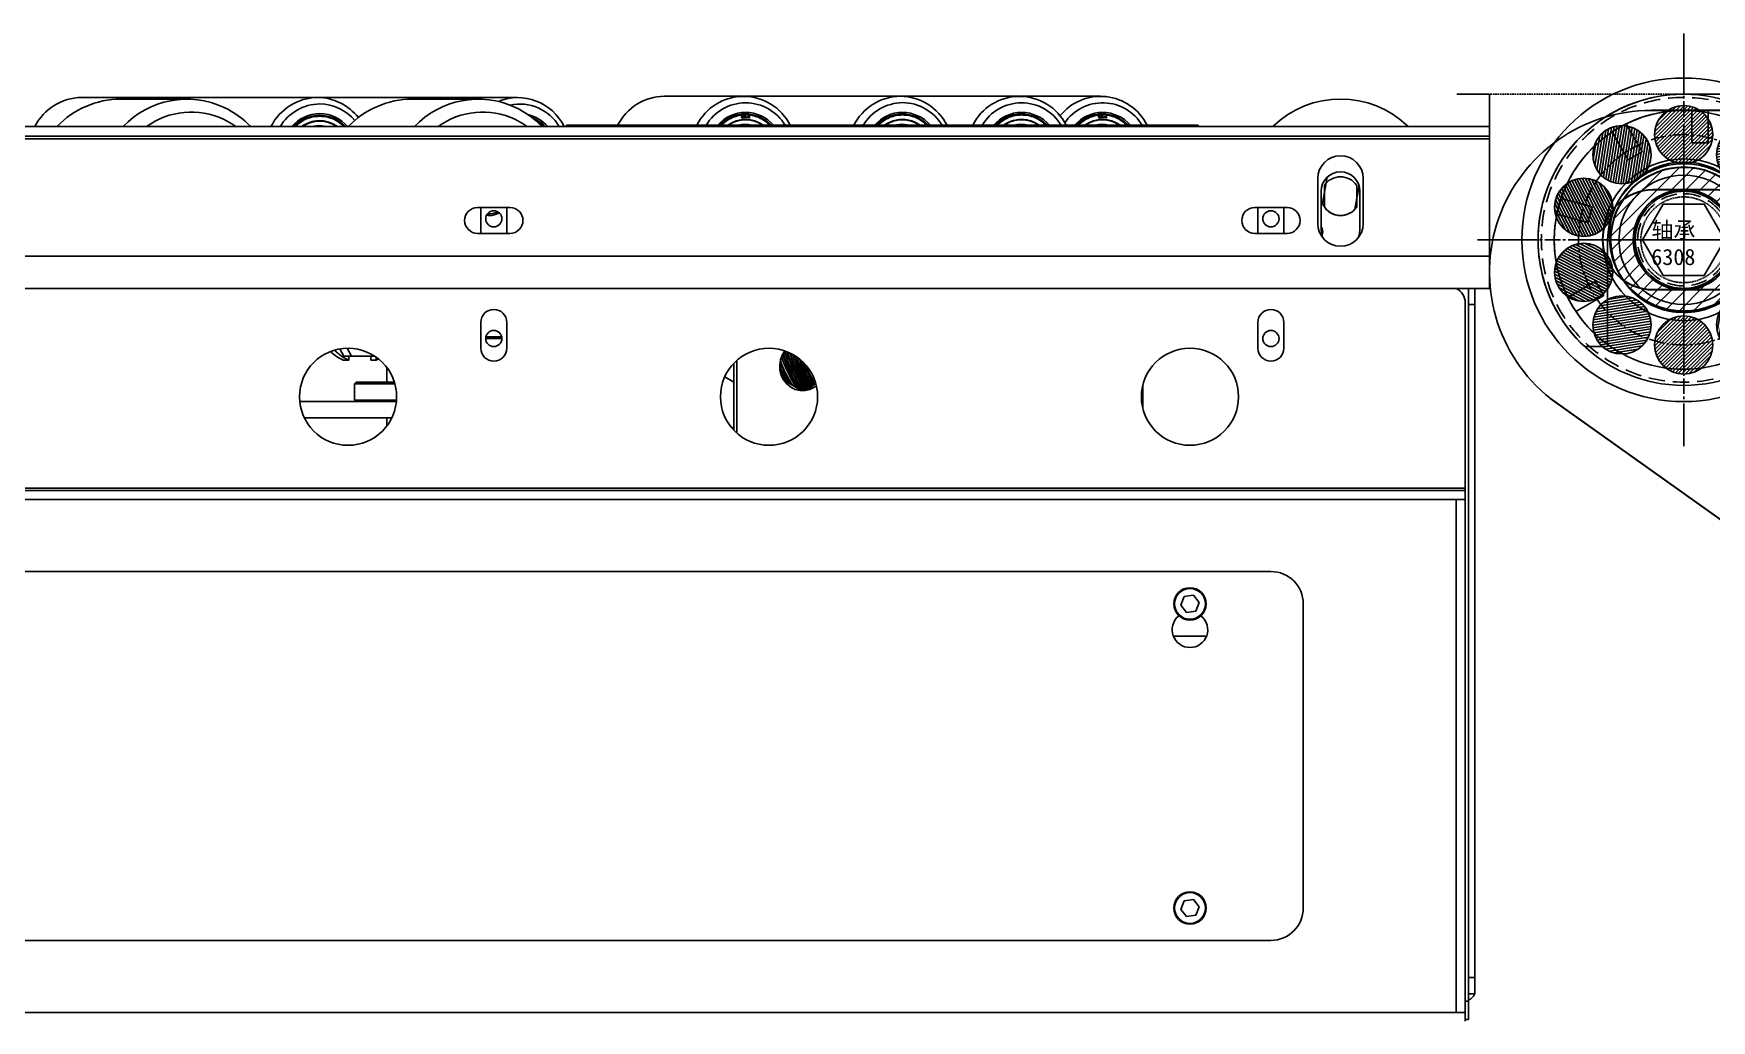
# Model space of a CAD drawing. Header units: millimetres. Extents: x 845401 to 948039, y 511594 to 550263.
# Drawn here: x 904386 to 904904, y 517975 to 518280 of the extents above; entities that cross this region are included whole.
import ezdxf

# ---------------------------------------------------------------- set-up
doc = ezdxf.new("R2010")
doc.units = ezdxf.units.MM
for name, pattern in [('CENTER', [0]), ('CENTER2', [28.575, 19.05, -3.175, 3.175, -3.175]), ('CENTERX2', [4, 2.5, -0.5, 0.5, -0.5]), ('DASHED', [0.75, 0.5, -0.25]), ('DASHED2', [0.375, 0.25, -0.125]), ('HIDDEN', [0.375, 0.25, -0.125])]:
    doc.linetypes.add(name, pattern=pattern)
for name, color, linetype in [('00', 7, 'Continuous'), ('1轮廓实线层', 7, 'Continuous'), ('3中心线层', 1, 'CENTER'), ('CL', 7, 'Continuous')]:
    doc.layers.add(name, color=color, linetype=linetype)
for name, color, linetype, lineweight in [('中心线', 1, 'CENTER', 9), ('剖面线', 6, 'Continuous', 15), ('粗实线', 7, 'Continuous', 30)]:
    doc.layers.add(name, color=color, linetype=linetype, lineweight=lineweight)

# ---------------------------------------------------------------- blocks, each defined once
blk = doc.blocks.new('A$C2ACC7D0F')
at = {"color": 7, "linetype": 'Continuous', "lineweight": 25}
for p, q in [((789.61, 599), (765.15, 599)), ((797.72, 598.5), (777.28, 598.5)), ((790.17, 599), (789.89, 599)), ((838.08, 599), (790.17, 599)), ((874.83, 599), (838.08, 599)), ((887.72, 598.5), (867.28, 598.5)), ((875.39, 599), (875.11, 599)), ((899.85, 599), (875.39, 599)), ((969.61, 599.4), (945.15, 599.4)), ((970.17, 599.4), (969.89, 599.4)), ((1018.08, 599.4), (970.17, 599.4)), ((1054.83, 599.4), (1018.08, 599.4)), ((1055.39, 599.4), (1055.11, 599.4)), ((1079.85, 599.4), (1055.39, 599.4)), ((838.65, 593.5), (838.58, 593.5)), ((838.71, 591.7), (838.71, 591.7)), ((968.95, 593.1), (968.99, 593.11)), ((968.95, 593.11), (968.99, 593.11)), ((969.02, 592.83), (968.98, 592.82)), ((969.08, 593.19), (969.01, 593.19)), ((969.04, 592.77), (969.11, 592.77)), ((969.09, 593), (969.07, 593)), ((969.07, 593), (969.07, 592.95)), ((969.11, 592.95), (969.07, 592.95)), ((969.07, 592.95), (969.1, 592.95)), ((969.1, 592.99), (969.12, 593.01)), ((969.17, 592.99), (969.1, 592.99)), ((969.37, 593.27), (969.26, 593.26)), ((969.26, 593.26), (969.3, 592.74)), ((969.26, 593.22), (969.31, 593.22)), ((969.31, 593.22), (969.26, 593.22)), ((969.34, 592.79), (969.29, 592.79)), ((969.3, 592.74), (969.41, 592.75)), ((969.3, 592.75), (969.34, 592.75)), ((969.34, 592.79), (969.31, 593.22)), ((969.37, 593.22), (969.31, 593.22)), ((969.31, 593.22), (969.37, 593.22)), ((969.32, 593.22), (969.31, 593.22)), ((969.39, 593.22), (969.32, 593.22)), ((969.41, 592.8), (969.34, 592.79)), ((969.41, 592.75), (969.34, 592.75)), ((969.74, 592.91), (969.69, 592.9)), ((969.83, 593.04), (969.72, 593.11)), ((969.82, 593.25), (969.75, 593.25)), ((969.76, 593.08), (969.87, 593)), ((969.76, 592.83), (969.83, 592.83)), ((969.9, 593.04), (969.78, 593.12)), ((969.9, 593.04), (969.83, 593.04)), ((969.87, 593.01), (969.83, 593.04)), ((969.88, 593.19), (969.93, 593.2)), ((969.93, 593.2), (969.88, 593.2)), ((970.18, 593.9), (970.11, 593.9)), ((970.19, 593.07), (970.12, 593.07)), ((970.12, 592.84), (970.19, 592.84)), ((970.4, 593.12), (970.39, 592.93)), ((970.44, 593.12), (970.4, 593.12)), ((970.44, 593.12), (970.4, 593.12)), ((970.44, 592.93), (970.44, 593.12)), ((970.46, 592.83), (970.53, 592.83)), ((970.66, 593.11), (970.62, 593.11)), ((970.62, 593.11), (970.62, 592.93)), ((970.66, 593.11), (970.62, 593.11)), ((970.66, 592.93), (970.66, 593.11)), ((970.74, 593.11), (970.72, 592.78)), ((970.72, 592.78), (970.77, 592.78)), ((970.73, 593.01), (970.74, 593.02)), ((970.78, 592.97), (970.73, 592.97)), ((970.78, 593.11), (970.74, 593.11)), ((970.78, 593.11), (970.74, 593.11)), ((970.78, 593.06), (970.74, 593.06)), ((970.74, 593.02), (970.81, 593.02)), ((970.77, 592.78), (970.78, 592.97)), ((970.78, 593.06), (970.78, 593.11)), ((970.78, 592.97), (970.81, 593.02)), ((970.8, 593.06), (970.8, 593.08)), ((970.87, 593.06), (970.8, 593.06)), ((970.87, 593.1), (970.86, 593.1)), ((970.87, 593.06), (970.87, 593.1)), ((971.09, 593.04), (971.02, 593.04)), ((971.02, 592.8), (971.09, 592.8)), ((971.21, 592.82), (971.14, 592.82)), ((971.14, 592.82), (971.14, 592.82)), ((971.17, 593), (971.23, 593)), ((971.21, 592.82), (971.18, 592.85)), ((971.19, 592.98), (971.23, 593)), ((971.34, 592.9), (971.3, 592.9)), ((971.31, 592.94), (971.36, 592.94)), ((971.49, 592.92), (971.31, 592.94)), ((971.34, 592.9), (971.61, 592.87)), ((971.56, 592.92), (971.36, 592.94)), ((971.45, 593), (971.39, 593)), ((971.39, 592.77), (971.45, 592.77)), ((971.56, 592.92), (971.49, 592.92)), ((971.5, 592.77), (971.5, 592.78)), ((971.57, 592.77), (971.5, 592.77)), ((971.54, 592.87), (971.54, 592.92)), ((971.57, 592.77), (971.54, 592.81)), ((1018.65, 593.9), (1018.58, 593.9)), ((1018.71, 592.1), (1018.71, 592.1)), ((1055.4, 593.9), (1055.33, 593.9)), ((1055.46, 592.1), (1055.45, 592.1)), ((1055.46, 592.2), (1055.65, 592.18)), ((1079.19, 593.1), (1079.23, 593.11)), ((1079.19, 593.11), (1079.23, 593.11)), ((1079.26, 592.83), (1079.22, 592.82)), ((1079.32, 593.19), (1079.25, 593.19)), ((1079.28, 592.77), (1079.35, 592.77)), ((1079.33, 593), (1079.31, 593)), ((1079.31, 593), (1079.31, 592.95)), ((1079.35, 592.95), (1079.31, 592.95)), ((1079.31, 592.95), (1079.34, 592.95)), ((1079.34, 592.99), (1079.36, 593.01)), ((1079.4, 592.99), (1079.34, 592.99)), ((1079.61, 593.27), (1079.5, 593.26)), ((1079.5, 593.26), (1079.54, 592.74)), ((1079.5, 593.22), (1079.55, 593.22)), ((1079.55, 593.22), (1079.5, 593.22)), ((1079.58, 592.79), (1079.53, 592.79)), ((1079.54, 592.74), (1079.65, 592.75)), ((1079.54, 592.75), (1079.58, 592.75)), ((1079.55, 593.22), (1079.61, 593.22)), ((1079.58, 592.79), (1079.55, 593.22)), ((1079.61, 593.22), (1079.55, 593.22)), ((1079.56, 593.22), (1079.55, 593.22)), ((1079.63, 593.22), (1079.56, 593.22)), ((1079.65, 592.8), (1079.58, 592.79)), ((1079.65, 592.75), (1079.58, 592.75)), ((1079.98, 592.91), (1079.93, 592.9)), ((1080.07, 593.04), (1079.96, 593.11)), ((1080.05, 593.25), (1079.99, 593.25)), ((1079.99, 593.08), (1080.11, 593)), ((1080, 592.83), (1080.07, 592.83)), ((1080.14, 593.04), (1080.02, 593.12)), ((1080.14, 593.04), (1080.07, 593.04)), ((1080.11, 593.01), (1080.07, 593.04)), ((1080.12, 593.19), (1080.16, 593.2)), ((1080.16, 593.2), (1080.12, 593.2)), ((1080.42, 593.9), (1080.35, 593.9)), ((1080.43, 593.07), (1080.36, 593.07)), ((1080.36, 592.84), (1080.43, 592.84)), ((1080.64, 593.12), (1080.63, 592.93)), ((1080.68, 593.12), (1080.64, 593.12)), ((1080.68, 593.12), (1080.64, 593.12)), ((1080.68, 592.93), (1080.68, 593.12)), ((1080.7, 592.83), (1080.77, 592.83)), ((1080.86, 593.11), (1080.85, 592.93)), ((1080.9, 593.11), (1080.86, 593.11)), ((1080.9, 593.11), (1080.86, 593.11)), ((1080.9, 592.93), (1080.9, 593.11)), ((1080.98, 593.11), (1080.96, 592.78)), ((1080.96, 592.78), (1081.01, 592.78)), ((1080.97, 593.01), (1080.98, 593.02)), ((1081.02, 592.97), (1080.97, 592.97)), ((1081.02, 593.11), (1080.98, 593.11)), ((1081.02, 593.11), (1080.98, 593.11)), ((1081.02, 593.06), (1080.98, 593.06)), ((1080.98, 593.02), (1081.05, 593.02)), ((1081.01, 592.78), (1081.02, 592.97)), ((1081.02, 593.06), (1081.02, 593.11)), ((1081.02, 592.97), (1081.05, 593.02)), ((1081.04, 593.06), (1081.04, 593.08)), ((1081.11, 593.06), (1081.04, 593.06)), ((1081.11, 593.1), (1081.1, 593.1)), ((1081.11, 593.06), (1081.11, 593.1)), ((1081.33, 593.04), (1081.26, 593.04)), ((1081.26, 592.8), (1081.33, 592.8)), ((1081.45, 592.82), (1081.38, 592.82)), ((1081.38, 592.82), (1081.38, 592.82)), ((1081.41, 593), (1081.46, 593)), ((1081.45, 592.82), (1081.42, 592.85)), ((1081.43, 592.98), (1081.46, 593)), ((1081.58, 592.9), (1081.54, 592.9)), ((1081.55, 592.94), (1081.6, 592.94)), ((1081.73, 592.92), (1081.55, 592.94)), ((1081.58, 592.9), (1081.85, 592.87)), ((1081.8, 592.92), (1081.6, 592.94)), ((1081.69, 593), (1081.62, 593)), ((1081.62, 592.77), (1081.69, 592.77)), ((1081.8, 592.92), (1081.73, 592.92)), ((1081.74, 592.77), (1081.74, 592.78)), ((1081.81, 592.77), (1081.74, 592.77)), ((1081.81, 592.77), (1081.77, 592.81)), ((1081.78, 592.87), (1081.78, 592.92)), ((0, 590), (1200, 590)), ((0, 587), (1200, 587)), ((0, 586.26), (1200, 586.26)), ((915, 590.4), (915, 590)), ((915, 590.4), (920.63, 590.4)), ((920.63, 590.4), (1110, 590.4)), ((969.74, 590.64), (970.04, 590.65)), ((1079.98, 590.64), (1080.28, 590.65)), ((1081.18, 589.9), (1081.11, 590.25)), ((1110, 590), (1110, 590.4)), ((1200, 590), (1200, 587)), ((1200, 586.26), (1200, 587)), ((1200, 550), (1200, 586.26)), ((1147, 560), (1147, 574)), ((1149.91, 574.39), (1148.46, 566.19)), ((1149, 571.82), (1149, 565.18)), ((1158.41, 564.43), (1159.71, 571.83)), ((1159, 565.18), (1159, 571.82)), ((1161, 574), (1161, 560)), ((887.5, 565), (897.5, 565)), ((888.5, 557), (888.5, 565)), ((896.5, 565), (896.5, 557)), ((1127.5, 565), (1137.5, 565)), ((1128.5, 557), (1128.5, 565)), ((1136.5, 565), (1136.5, 557)), ((1148, 570), (1148, 558)), ((1160, 558), (1160, 570)), ((897.5, 557), (887.5, 557)), ((1137.5, 557), (1127.5, 557)), ((0, 550), (1200, 550)), ((1200, 540), (1200, 550)), ((0, 540), (1200, 540)), ((1193.5, 535), (1193.5, 540)), ((1195.5, 540), (1195.5, 535)), ((1192.5, 535.5), (1192.5, 478.24)), ((1193.5, 327), (1193.5, 535)), ((1195.5, 535), (1193.5, 535)), ((1195.5, 327), (1195.5, 535)), ((888.5, 529.5), (888.5, 521.5)), ((896.5, 521.5), (896.5, 529.5)), ((1128.5, 529.5), (1128.5, 521.5)), ((1136.5, 521.5), (1136.5, 529.5)), ((895, 524.5), (890, 524.5)), ((890.05, 525), (894.95, 525)), ((844.97, 521.29), (846.22, 519)), ((848.56, 519), (846.22, 519)), ((847.21, 521.5), (848.56, 519)), ((847.69, 517.84), (847.69, 519)), ((848.56, 519), (855.79, 519)), ((854.5, 519), (854.5, 517.84)), ((856.17, 518.74), (856.17, 517.84)), ((846.02, 517.84), (847.69, 517.84)), ((856.17, 517.84), (854.5, 517.84)), ((856.92, 518.18), (856.17, 517.84)), ((859.5, 515.5), (859.5, 511)), ((966.59, 496.2), (966.59, 516.8)), ((967.6, 495.23), (967.6, 517.77)), ((850, 511), (849.5, 510.5)), ((849.5, 510.5), (849.5, 505.5)), ((861.96, 510.5), (849.5, 510.5)), ((850, 511), (861.81, 511)), ((963.83, 512.68), (966.59, 511.04)), ((982.06, 511.61), (987.42, 508.42)), ((1092.91, 510), (1092.91, 503.01)), ((862.42, 505), (832.57, 505)), ((849.5, 505.5), (850, 505)), ((849.5, 505.5), (862.47, 505.5)), ((861.02, 500), (833.98, 500)), ((859.5, 500), (859.5, 497.5)), ((966.35, 496.9), (965.97, 496.9)), ((966.35, 496.47), (966.35, 496.9)), ((966.35, 496.9), (966.59, 496.9)), ((1192.5, 478.24), (7.5, 478.24)), ((1192.5, 477.5), (7.5, 477.5)), ((1192.5, 478.24), (1192.5, 477.5)), ((1192.5, 477.5), (1192.5, 474.76)), ((1189.76, 474.76), (10.24, 474.76)), ((1189.76, 316.24), (1189.76, 474.76)), ((1192.5, 474.76), (1189.76, 474.76)), ((1192.5, 316.24), (1192.5, 474.76)), ((1132.5, 452.5), (682.5, 452.5)), ((1105.73, 444.74), (1104.67, 442.09)), ((1104.67, 442.09), (1106.44, 439.84)), ((1108.56, 445.16), (1105.73, 444.74)), ((1110.33, 442.91), (1108.56, 445.16)), ((1109.27, 440.26), (1110.33, 442.91)), ((1142.5, 348.5), (1142.5, 442.5)), ((1104, 438.93), (1104, 438.74)), ((1106.44, 439.84), (1109.27, 440.26)), ((1111, 438.74), (1111, 438.93)), ((1112.62, 432.5), (1102.38, 432.5)), ((1105.73, 350.74), (1104.67, 348.09)), ((1104.67, 348.09), (1106.44, 345.84)), ((1108.56, 351.16), (1105.73, 350.74)), ((1110.33, 348.91), (1108.56, 351.16)), ((1109.27, 346.26), (1110.33, 348.91)), ((1106.44, 345.84), (1109.27, 346.26)), ((682.5, 338.5), (1132.5, 338.5)), ((1193.5, 322), (1193.5, 327)), ((1193.5, 327), (1195.5, 327)), ((1195.5, 327), (1195.5, 322)), ((1195.5, 322), (1193.5, 322)), ((1193.5, 322), (1193.5, 319.74)), ((1189.76, 316.24), (10.24, 316.24)), ((1192.5, 316.24), (1189.76, 316.24)), ((1192.5, 319.74), (1193.5, 319.74)), ((1192.5, 316.24), (1192.5, 313.5)), ((1193.5, 314), (1193.5, 319.74)), ((1192.5, 314), (1193.5, 314))]:
    blk.add_line(p, q, dxfattribs=at)
at = {"color": 4, "linetype": 'Continuous', "lineweight": -3}
for p in [(1189.96, 600), (1200, 590)]:
    blk.add_line(p, (1200, 600), dxfattribs=at)
at = {"color": 8, "linetype": 'Continuous', "lineweight": 25}
for p, q in [((840.71, 591.56), (842.12, 591.13)), ((969.07, 592.95), (969.1, 592.95)), ((969.72, 593.12), (969.78, 593.12)), ((970.44, 592.93), (970.39, 592.93)), ((970.66, 592.93), (970.62, 592.93)), ((1079.31, 592.95), (1079.34, 592.95)), ((1079.96, 593.12), (1080.02, 593.12)), ((1080.68, 592.93), (1080.63, 592.93)), ((1080.9, 592.93), (1080.85, 592.93))]:
    blk.add_line(p, q, dxfattribs=at)
at = {"color": 7, "linetype": 'Continuous', "lineweight": 25}
for points in [[(812.83, 590), (811.56, 590.86), (809.03, 592.25)], [(902.83, 590), (901.56, 590.86), (899.03, 592.25)], [(969.17, 592.99), (969.2, 593.03), (969.21, 593.08), (969.21, 593.14), (969.18, 593.19), (969.14, 593.22), (969.09, 593.24), (969.04, 593.23), (968.99, 593.2), (968.96, 593.16), (968.95, 593.1)], [(969.01, 593.19), (968.99, 593.19), (968.98, 593.18)], [(968.98, 592.82), (969, 592.77), (969.04, 592.74), (969.09, 592.72), (969.14, 592.73), (969.19, 592.75), (969.22, 592.8), (969.24, 592.85), (969.23, 592.9), (969.21, 592.95), (969.17, 592.99)], [(968.99, 593.11), (969, 593.14), (969.03, 593.17), (969.06, 593.19), (969.1, 593.19), (969.13, 593.17), (969.16, 593.15), (969.17, 593.11), (969.17, 593.07), (969.15, 593.04), (969.12, 593.01), (969.09, 593)], [(969, 592.77), (969, 592.77), (969.04, 592.77)], [(969.1, 592.95), (969.13, 592.95), (969.16, 592.93), (969.19, 592.9), (969.19, 592.87), (969.19, 592.83), (969.17, 592.8), (969.14, 592.77), (969.11, 592.77), (969.07, 592.77), (969.04, 592.79), (969.02, 592.83)], [(969.14, 592.95), (969.14, 592.95), (969.1, 592.99)], [(969.69, 592.9), (969.71, 592.85), (969.75, 592.81), (969.8, 592.78), (969.85, 592.78), (969.9, 592.8), (969.94, 592.84), (969.96, 592.89), (969.96, 592.95), (969.94, 593), (969.9, 593.04)], [(969.93, 593.2), (969.91, 593.24), (969.88, 593.28), (969.84, 593.29), (969.8, 593.3), (969.76, 593.28), (969.72, 593.25), (969.71, 593.2), (969.71, 593.16), (969.72, 593.11), (969.76, 593.08)], [(969.75, 593.25), (969.74, 593.25), (969.72, 593.24)], [(969.72, 592.84), (969.74, 592.83), (969.76, 592.83)], [(969.87, 593), (969.9, 592.97), (969.91, 592.94), (969.91, 592.9), (969.9, 592.87), (969.87, 592.84), (969.84, 592.83), (969.81, 592.83), (969.77, 592.84), (969.75, 592.87), (969.74, 592.91)], [(969.78, 593.12), (969.76, 593.14), (969.75, 593.17), (969.75, 593.19), (969.76, 593.22), (969.78, 593.24), (969.8, 593.25), (969.83, 593.25), (969.85, 593.24), (969.87, 593.22), (969.88, 593.19)], [(969.84, 593.25), (969.81, 593.28), (969.78, 593.29)], [(969.79, 592.78), (969.83, 592.8), (969.87, 592.84)], [(970.34, 592.95), (970.33, 593.02), (970.3, 593.07), (970.25, 593.11), (970.19, 593.12), (970.13, 593.11), (970.08, 593.07), (970.04, 593.02), (970.03, 592.95), (970.04, 592.89), (970.08, 592.84), (970.13, 592.8), (970.19, 592.79), (970.25, 592.8), (970.3, 592.84), (970.33, 592.89), (970.34, 592.95)], [(970.07, 593.06), (970.08, 593.06), (970.12, 593.07)], [(970.12, 592.84), (970.08, 592.85), (970.07, 592.85)], [(970.3, 592.95), (970.29, 592.91), (970.27, 592.87), (970.23, 592.85), (970.19, 592.84), (970.15, 592.85), (970.11, 592.87), (970.09, 592.91), (970.08, 592.95), (970.09, 593), (970.11, 593.04), (970.15, 593.06), (970.19, 593.07), (970.23, 593.06), (970.27, 593.04), (970.29, 593), (970.3, 592.95)], [(971.23, 593), (971.18, 593.05), (971.12, 593.08), (971.06, 593.08), (971, 593.05), (970.96, 593), (970.94, 592.93), (970.95, 592.87), (970.98, 592.81), (971.03, 592.77), (971.1, 592.76), (971.16, 592.77), (971.21, 592.82)], [(971.02, 593.04), (971, 593.03), (970.97, 593.02)], [(970.97, 592.82), (970.98, 592.81), (971.02, 592.8)], [(971.18, 592.85), (971.14, 592.82), (971.1, 592.8), (971.05, 592.81), (971.01, 592.84), (970.99, 592.88), (970.98, 592.93), (971, 592.98), (971.03, 593.01), (971.07, 593.03), (971.11, 593.04), (971.16, 593.02), (971.19, 592.98)], [(971.14, 593.02), (971.11, 593.05), (971.06, 593.08)], [(971.06, 592.76), (971.09, 592.77), (971.14, 592.82)], [(971.61, 592.87), (971.6, 592.93), (971.57, 592.99), (971.52, 593.03), (971.46, 593.05), (971.4, 593.04), (971.35, 593), (971.31, 592.95), (971.3, 592.89), (971.31, 592.82), (971.34, 592.77), (971.4, 592.73), (971.46, 592.72), (971.52, 592.74), (971.57, 592.77)], [(971.42, 592.72), (971.45, 592.74), (971.5, 592.77)], [(972.86, 591.8), (972.76, 591.83), (971.72, 592.08)], [(1079.4, 592.99), (1079.44, 593.03), (1079.45, 593.08), (1079.45, 593.14), (1079.42, 593.19), (1079.38, 593.22), (1079.33, 593.24), (1079.28, 593.23), (1079.23, 593.2), (1079.2, 593.16), (1079.19, 593.1)], [(1079.25, 593.19), (1079.23, 593.19), (1079.22, 593.18)], [(1079.22, 592.82), (1079.24, 592.77), (1079.28, 592.74), (1079.33, 592.72), (1079.38, 592.73), (1079.43, 592.75), (1079.46, 592.8), (1079.48, 592.85), (1079.47, 592.9), (1079.45, 592.95), (1079.4, 592.99)], [(1079.23, 593.11), (1079.24, 593.14), (1079.27, 593.17), (1079.3, 593.19), (1079.34, 593.19), (1079.37, 593.17), (1079.39, 593.15), (1079.41, 593.11), (1079.41, 593.07), (1079.39, 593.04), (1079.36, 593.01), (1079.33, 593)], [(1079.24, 592.77), (1079.24, 592.77), (1079.28, 592.77)], [(1079.34, 592.95), (1079.37, 592.95), (1079.4, 592.93), (1079.42, 592.9), (1079.43, 592.87), (1079.43, 592.83), (1079.41, 592.8), (1079.38, 592.77), (1079.35, 592.77), (1079.31, 592.77), (1079.28, 592.79), (1079.26, 592.83)], [(1079.38, 592.95), (1079.38, 592.95), (1079.34, 592.99)], [(1079.93, 592.9), (1079.95, 592.85), (1079.99, 592.81), (1080.04, 592.78), (1080.09, 592.78), (1080.14, 592.8), (1080.18, 592.84), (1080.2, 592.89), (1080.2, 592.95), (1080.18, 593), (1080.14, 593.04)], [(1080.16, 593.2), (1080.15, 593.24), (1080.12, 593.28), (1080.08, 593.29), (1080.04, 593.3), (1079.99, 593.28), (1079.96, 593.25), (1079.95, 593.2), (1079.95, 593.16), (1079.96, 593.11), (1079.99, 593.08)], [(1079.99, 593.25), (1079.98, 593.25), (1079.96, 593.24)], [(1079.96, 592.84), (1079.98, 592.83), (1080, 592.83)], [(1080.11, 593), (1080.14, 592.97), (1080.15, 592.94), (1080.15, 592.9), (1080.14, 592.87), (1080.11, 592.84), (1080.08, 592.83), (1080.05, 592.83), (1080.01, 592.84), (1079.99, 592.87), (1079.98, 592.91)], [(1080.02, 593.12), (1080, 593.14), (1079.99, 593.17), (1079.99, 593.19), (1080, 593.22), (1080.02, 593.24), (1080.04, 593.25), (1080.07, 593.25), (1080.09, 593.24), (1080.11, 593.22), (1080.12, 593.19)], [(1080.08, 593.24), (1080.05, 593.28), (1080.02, 593.29)], [(1080.03, 592.78), (1080.07, 592.8), (1080.11, 592.84)], [(1080.58, 592.95), (1080.57, 593.02), (1080.54, 593.07), (1080.49, 593.11), (1080.43, 593.12), (1080.37, 593.11), (1080.32, 593.07), (1080.28, 593.02), (1080.27, 592.95), (1080.28, 592.89), (1080.32, 592.84), (1080.37, 592.8), (1080.43, 592.79), (1080.49, 592.8), (1080.54, 592.84), (1080.57, 592.89), (1080.58, 592.95)], [(1080.3, 593.06), (1080.32, 593.06), (1080.36, 593.07)], [(1080.36, 592.84), (1080.32, 592.85), (1080.31, 592.85)], [(1080.54, 592.95), (1080.53, 592.91), (1080.5, 592.87), (1080.47, 592.85), (1080.43, 592.84), (1080.38, 592.85), (1080.35, 592.87), (1080.32, 592.91), (1080.32, 592.95), (1080.32, 593), (1080.35, 593.04), (1080.38, 593.06), (1080.43, 593.07), (1080.47, 593.06), (1080.5, 593.04), (1080.53, 593), (1080.54, 592.95)], [(1081.46, 593), (1081.42, 593.05), (1081.36, 593.08), (1081.3, 593.08), (1081.24, 593.05), (1081.2, 593), (1081.18, 592.93), (1081.19, 592.87), (1081.22, 592.81), (1081.27, 592.77), (1081.34, 592.76), (1081.4, 592.77), (1081.45, 592.82)], [(1081.26, 593.04), (1081.24, 593.03), (1081.21, 593.02)], [(1081.21, 592.82), (1081.22, 592.81), (1081.26, 592.8)], [(1081.42, 592.85), (1081.38, 592.82), (1081.34, 592.8), (1081.29, 592.81), (1081.25, 592.84), (1081.23, 592.88), (1081.22, 592.93), (1081.23, 592.98), (1081.26, 593.01), (1081.31, 593.03), (1081.35, 593.04), (1081.39, 593.02), (1081.43, 592.98)], [(1081.38, 593.02), (1081.35, 593.05), (1081.3, 593.08)], [(1081.3, 592.76), (1081.33, 592.77), (1081.38, 592.82)], [(1081.85, 592.87), (1081.84, 592.93), (1081.81, 592.99), (1081.76, 593.03), (1081.7, 593.05), (1081.64, 593.04), (1081.59, 593), (1081.55, 592.95), (1081.54, 592.89), (1081.55, 592.82), (1081.58, 592.77), (1081.64, 592.73), (1081.7, 592.72), (1081.76, 592.74), (1081.81, 592.77)], [(1081.66, 592.72), (1081.69, 592.74), (1081.74, 592.77)], [(1083.1, 591.8), (1083, 591.83), (1081.96, 592.08)], [(1148.5, 557.5), (1148.31, 558.46), (1148, 559)], [(1148, 558), (1148.2, 556.45), (1148.44, 555.75)], [(1148.23, 556.36), (1148.31, 556.54), (1148.5, 557.5)], [(1159.56, 555.75), (1159.8, 556.45), (1160, 558)], [(982.41, 520.68), (981.61, 519.41), (981.05, 517.91), (980.8, 516.31), (980.88, 514.69), (981.29, 513.12), (982.01, 511.69), (983, 510.46), (984.21, 509.47), (985.6, 508.79), (987.09, 508.44), (988.62, 508.44), (990.11, 508.79), (991.5, 509.47), (992.11, 509.91)], [(983.23, 510.92), (982.1, 512.91), (980.79, 515.7)], [(983.23, 510.92), (982.1, 512.91), (980.79, 515.7)], [(982.34, 511.45), (981.49, 512.98), (981.07, 513.79)]]:
    blk.add_lwpolyline(points, dxfattribs=at)
at = {"color": 8, "linetype": 'Continuous', "lineweight": 25}
for points in [[(1058.44, 591.68), (1057.1, 592.05), (1056.89, 592.09)], [(838.55, 590.3), (836.88, 590.12), (836.4, 590)], [(840.69, 590), (840.22, 590.12), (838.55, 590.3)], [(1018.55, 590.7), (1016.88, 590.52), (1016.5, 590.43)], [(1020.69, 590.4), (1020.22, 590.52), (1018.55, 590.7)], [(1055.31, 590.64), (1053.65, 590.46), (1053.41, 590.4)], [(1053.84, 590.37), (1055.42, 590.54), (1056.87, 590.4)], [(1057.21, 590.4), (1056.97, 590.46), (1055.31, 590.64)]]:
    blk.add_lwpolyline(points, dxfattribs=at)
at = {"color": 7, "linetype": 'Continuous', "lineweight": 25}
for centre, radius in [((892.5, 561.5), 2.5), ((1132.5, 561.5), 2.5), ((892.5, 524.5), 2.5), ((1132.5, 524.5), 2.5), ((847.5, 506.5), 15), ((977.5, 506.5), 15), ((1107.5, 506.5), 15), ((1107.5, 442.5), 5), ((1107.5, 442.5), 4.75), ((1107.5, 348.5), 5), ((1107.5, 348.5), 4.75)]:
    blk.add_circle(centre, radius, dxfattribs=at)
for centre, radius, start, end in [((765.38, 582.6), 16.4, 90.7813, 153.1826), ((777.41, 571.09), 27.41, 90.2667, 136.3825), ((797.69, 571.4), 27.08, 64.7983, 136.6228), ((789.61, 583.43), 15.57, 75.4438, 104.5562), ((838.3, 582.6), 16.4, 90.7813, 153.1826), ((838.95, 582.5), 14.5, 90.7758, 148.8654), ((837.91, 582.77), 16.23, 38.0894, 89.401), ((838.64, 582.72), 14.28, 39.9686, 89.5568), ((867.41, 571.09), 27.41, 90.2667, 136.3825), ((887.69, 571.4), 27.08, 64.7983, 136.6228), ((874.83, 583.43), 15.57, 75.4438, 104.5562), ((899.82, 582.82), 16.13, 26.4449, 111.814), ((900.46, 582.71), 14.27, 30.7408, 102.1159), ((945.38, 583), 16.4, 90.7813, 153.1826), ((969.61, 583.26), 16.09, 26.3687, 153.6313), ((970.28, 583.14), 14.21, 30.7281, 149.2719), ((1018.3, 583), 16.4, 90.7813, 153.1826), ((1018.95, 582.9), 14.5, 90.7758, 148.8654), ((1017.86, 583), 16.4, 26.8174, 89.2187), ((1018.61, 583), 14.4, 30.9176, 89.4411), ((1054.83, 583.26), 16.09, 26.3687, 153.6313), ((1055.5, 583.16), 14.19, 30.6454, 149.3546), ((1079.88, 583.31), 16.04, 26.2549, 141.4512), ((1080.53, 583.16), 14.19, 30.6762, 145.6398), ((1154, 568.5), 30, 45.7799, 134.2201), ((799.05, 571.15), 23.34, 64.6903, 126.1375), ((797.06, 570.34), 28.31, 43.9952, 64.5736), ((838.82, 582.52), 11.48, 90.3574, 139.35), ((838.65, 582.59), 10.89, 42.8742, 137.1258), ((838.71, 582.53), 9.26, 54.6155, 126.271), ((838.75, 582.53), 9.27, 53.7347, 126.2653), ((838.71, 582.52), 9.17, 54.6184, 125.3816), ((838.52, 582.5), 11, 42.9865, 89.6549), ((838.67, 582.5), 11.5, 40.7114, 89.5813), ((889.05, 571.15), 23.34, 64.6903, 126.1375), ((887.06, 570.34), 28.31, 43.9952, 64.5736), ((900.34, 582.37), 11.66, 40.8856, 76.6055), ((900.19, 582.27), 11.28, 43.2734, 68.2421), ((900.11, 582.26), 11.29, 43.2769, 67.464), ((970.28, 583.02), 11.36, 40.5233, 139.4767), ((970.18, 582.99), 10.89, 42.8742, 137.1258), ((970.24, 582.93), 9.27, 53.7433, 126.2567), ((970.28, 582.93), 9.27, 53.7433, 126.2567), ((970.24, 582.92), 9.17, 54.6117, 125.3883), ((969.01, 593.1), 0.133, 35.137, 74.0785), ((969.04, 592.85), 0.132, 285.73, 323.3714), ((969.32, 592.99), 0.243, 275.401, 323.0419), ((969.32, 593.03), 0.241, 41.0924, 81.8078), ((969.38, 593.01), 0.26, 276.935, 91.514), ((969.38, 593.01), 0.213, 276.935, 91.514), ((970.04, 582.9), 11, 42.9865, 89.6549), ((970.12, 592.96), 0.154, 37.8945, 76.4007), ((970.12, 592.94), 0.154, 283.632, 325.1428), ((970.53, 592.92), 0.134, 175.8055, 1.2872), ((970.46, 592.92), 0.0848, 243.9942, 269.929), ((970.53, 592.92), 0.0891, 175.8055, 1.2872), ((970.46, 592.92), 0.133, 285.7037, 325.0461), ((970.8, 592.99), 0.0659, 90.5944, 150.1967), ((970.87, 592.99), 0.109, 87.4085, 142.5547), ((970.87, 592.99), 0.0658, 87.6083, 150.2269), ((971.39, 592.9), 0.106, 90.1342, 121.2922), ((971.39, 592.87), 0.105, 238.6875, 269.894), ((971.45, 592.88), 0.11, 170.3457, 319.1219), ((971.45, 592.89), 0.108, 14.194, 152.0695), ((971.38, 592.89), 0.155, 36.308, 76.2934), ((1018.82, 582.92), 11.48, 90.3574, 139.35), ((1018.65, 582.99), 10.89, 42.8742, 137.1258), ((1018.71, 582.93), 9.26, 54.6155, 126.271), ((1018.75, 582.93), 9.27, 54.0897, 126.2677), ((1018.71, 582.92), 9.17, 54.6184, 125.3816), ((1018.52, 582.9), 11, 42.9865, 89.6549), ((1018.67, 582.9), 11.5, 40.7114, 89.5813), ((1055.5, 583.02), 11.36, 40.5299, 139.4701), ((1055.33, 582.99), 10.89, 42.8742, 137.1258), ((1055.46, 582.9), 11, 90.3451, 137.0135), ((1055.55, 582.76), 9.46, 104.0122, 126.0662), ((1055.53, 582.86), 9.34, 90.2003, 126.1604), ((1055.49, 582.85), 9.25, 90.2012, 125.2884), ((1055.32, 582.87), 11.03, 43.0464, 89.595), ((1055.43, 582.86), 9.34, 53.8396, 89.7997), ((1055.43, 582.85), 9.25, 54.7116, 89.7988), ((1055.46, 582.86), 9.34, 53.8396, 89.7997), ((1080.52, 583.02), 11.36, 40.5233, 139.4767), ((1080.42, 582.99), 10.89, 42.8742, 137.1258), ((1080.48, 582.93), 9.27, 53.7433, 126.2567), ((1080.52, 582.93), 9.27, 53.7433, 126.2567), ((1080.48, 582.92), 9.17, 54.6117, 125.3883), ((1079.25, 593.1), 0.133, 35.137, 74.0785), ((1079.28, 592.85), 0.132, 285.73, 323.3714), ((1079.56, 592.99), 0.243, 275.401, 323.0419), ((1079.56, 593.03), 0.241, 41.0924, 81.8078), ((1079.62, 593.01), 0.26, 276.935, 91.514), ((1079.62, 593.01), 0.213, 276.935, 91.514), ((1080.28, 582.9), 11, 42.9865, 89.6549), ((1080.36, 592.96), 0.154, 37.8945, 76.4007), ((1080.36, 592.94), 0.154, 283.632, 325.1428), ((1080.77, 592.92), 0.134, 175.8055, 1.2872), ((1080.7, 592.92), 0.0849, 241.5168, 269.9188), ((1080.77, 592.92), 0.0891, 175.8055, 1.2872), ((1080.7, 592.92), 0.133, 285.7037, 325.0461), ((1081.04, 592.99), 0.0659, 90.5944, 150.1967), ((1081.11, 592.99), 0.109, 87.4085, 142.5547), ((1081.11, 592.99), 0.0658, 87.6083, 150.2269), ((1081.62, 592.9), 0.106, 90.1235, 119.5985), ((1081.62, 592.87), 0.105, 240.9626, 269.9054), ((1081.69, 592.88), 0.11, 170.3457, 319.1219), ((1081.69, 592.89), 0.108, 14.194, 152.0695), ((1081.62, 592.89), 0.155, 36.1553, 76.2914), ((1154, 574), 7, 0, 180), ((1154, 570), 6, 0, 180), ((1154, 568.5), 6, 33.5573, 146.4427), ((887.5, 561), 4, 90, 270), ((897.5, 561), 4, 270, 90), ((1127.5, 561), 4, 90, 270), ((1137.5, 561), 4, 270, 90), ((1154, 568.5), 6, 202.6835, 317.3165), ((1154, 568.5), 6, 213.5573, 326.4427), ((891.23, 567.89), 5.38, 259.4724, 302.9485), ((891.23, 567.94), 4.93, 261.9046, 300.3694), ((891.05, 567.93), 5.43, 270.1797, 304.0042), ((1154, 560), 7, 180, 0), ((1187.5, 535.5), 5, 0, 64.158), ((892.5, 529.5), 4, 0, 180), ((1132.5, 529.5), 4, 0, 180), ((850.49, 528.69), 11.73, 224.2971, 247.5894), ((852.18, 528.71), 11.77, 221.489, 247.5711), ((892.5, 521.5), 4, 180, 0), ((1015.4, 529.51), 35.63, 197.3019, 214.7658), ((1016.23, 529.56), 35.87, 196.0035, 215.7316), ((1016.23, 529.56), 35.87, 196.0045, 215.7307), ((1016.27, 529.56), 35.73, 195.6938, 216.2572), ((1017.04, 529.58), 35.9, 194.5977, 215.9538), ((1017.04, 529.58), 35.9, 194.5985, 215.9539), ((1017.09, 529.58), 35.77, 194.4398, 216.0425), ((1017.83, 529.58), 35.91, 194.7878, 215.6518), ((1017.83, 529.58), 35.91, 194.7874, 215.652), ((1017.87, 529.58), 35.77, 194.9917, 215.7061), ((1018.61, 529.57), 35.91, 195.4323, 215.2348), ((1018.61, 529.57), 35.91, 195.4319, 215.235), ((1018.66, 529.57), 35.76, 195.6735, 215.2567), ((1019.39, 529.57), 35.9, 196.2275, 214.7127), ((1019.39, 529.57), 35.9, 196.2269, 214.713), ((1019.34, 529.52), 35.65, 196.4887, 214.7314), ((1020.07, 529.52), 35.79, 197.1917, 214.1175), ((1020.07, 529.52), 35.79, 197.1924, 214.1171), ((1020.12, 529.51), 35.64, 197.545, 214.079), ((1132.5, 521.5), 4, 180, 0), ((1013.88, 529.52), 35.67, 201.9588, 211.7942), ((1014.64, 529.53), 35.84, 199.8416, 212.6873), ((1014.64, 529.53), 35.84, 199.8431, 212.6865), ((1014.61, 529.5), 35.62, 199.3205, 213.2454), ((1020.93, 529.55), 35.87, 198.4797, 213.1135), ((1020.85, 529.51), 35.77, 198.4598, 213.398), ((1020.89, 529.5), 35.63, 198.9108, 213.3299), ((1021.69, 529.53), 35.84, 200.199, 212.5652), ((1022.1, 529.52), 35.81, 201.5049, 212.0763), ((986.79, 515.3), 6.9, 274.5422, 317.8154), ((1132.5, 442.5), 10, 0, 90), ((1107.5, 434.5), 5.5, 129.5212, 50.4788), ((1132.5, 348.5), 10, 270, 0), ((1192.76, 322.74), 2.74, 285.6147, 344.3854)]:
    blk.add_arc(centre, radius, start, end, dxfattribs=at)
at = {"color": 8, "linetype": 'Continuous', "lineweight": 25}
for centre, radius, start, end in [((838.56, 582.47), 7.77, 75.8542, 104.1458), ((838.67, 582.46), 7.68, 79.1329, 100.8671), ((970.08, 582.86), 7.84, 74.1017, 105.8983), ((970.09, 582.86), 7.77, 75.8553, 104.1447), ((970.2, 582.86), 7.68, 79.1338, 100.8662), ((1018.56, 582.87), 7.77, 75.8542, 104.1458), ((1018.67, 582.86), 7.68, 79.1329, 100.8671), ((1055.29, 582.87), 7.83, 74.092, 105.908), ((1080.32, 582.86), 7.84, 74.1017, 105.8983), ((1080.33, 582.86), 7.77, 75.8553, 104.1447), ((1080.44, 582.86), 7.68, 79.1338, 100.8662)]:
    blk.add_arc(centre, radius, start, end, dxfattribs=at)
for points, knots in [([(831.22, 590), (831.7, 590.45), (832.74, 591.43), (834.64, 592.43), (836.69, 593.09), (838.08, 593.16), (838.75, 593.2)], [0, 0, 0, 0, 0.232624, 0.500384, 0.757456, 1, 1, 1, 1]), ([(838.71, 591.8), (839.31, 591.8), (839.93, 591.8), (840.52, 591.62), (840.53, 591.61)], [0, 0, 0, 0, 0.969695, 1, 1, 1, 1]), ([(838.75, 593.2), (839.42, 593.16), (840.81, 593.09), (842.86, 592.43), (844.75, 591.43), (845.8, 590.45), (846.28, 590)], [0, 0, 0, 0, 0.242544, 0.499616, 0.767376, 1, 1, 1, 1]), ([(905.01, 592.14), (905.54, 591.88), (906.66, 591.34), (907.57, 590.46), (908.05, 590)], [0, 0, 0, 0, 0.472562, 1, 1, 1, 1]), ([(962.75, 590.4), (963.23, 590.85), (964.27, 591.83), (966.17, 592.83), (968.22, 593.47), (970.28, 593.67), (972.34, 593.47), (974.38, 592.83), (976.28, 591.83), (977.33, 590.85), (977.81, 590.4)], [0, 0, 0, 0, 0.116312, 0.250192, 0.378728, 0.5, 0.621272, 0.749808, 0.883688, 1, 1, 1, 1]), ([(968.43, 592.01), (968.44, 592.02), (969.03, 592.2), (970.25, 592.22), (971.78, 592.14), (972.67, 591.84), (972.99, 591.73)], [0, 0, 0, 0, 0.010543, 0.394532, 0.778521, 1, 1, 1, 1]), ([(1011.22, 590.4), (1011.7, 590.85), (1012.74, 591.83), (1014.64, 592.83), (1016.69, 593.49), (1018.08, 593.56), (1018.75, 593.6)], [0, 0, 0, 0, 0.232624, 0.500384, 0.757456, 1, 1, 1, 1]), ([(1018.71, 592.2), (1019.31, 592.17), (1020.47, 592.12), (1021.58, 591.72), (1022.12, 591.53)], [0, 0, 0, 0, 0.50993, 1, 1, 1, 1]), ([(1018.75, 593.6), (1019.42, 593.56), (1020.81, 593.49), (1022.86, 592.83), (1024.75, 591.83), (1025.8, 590.85), (1026.28, 590.4)], [0, 0, 0, 0, 0.242544, 0.499616, 0.767376, 1, 1, 1, 1]), ([(1047.96, 590.4), (1048.45, 590.85), (1049.49, 591.83), (1051.39, 592.83), (1053.44, 593.49), (1054.82, 593.56), (1055.5, 593.6)], [0, 0, 0, 0, 0.232624, 0.500384, 0.757456, 1, 1, 1, 1]), ([(1055.5, 593.6), (1056.17, 593.56), (1057.55, 593.49), (1059.6, 592.83), (1061.5, 591.83), (1062.54, 590.85), (1063.03, 590.4)], [0, 0, 0, 0, 0.242544, 0.499616, 0.767376, 1, 1, 1, 1]), ([(1072.99, 590.4), (1073.47, 590.85), (1074.51, 591.83), (1076.41, 592.83), (1078.46, 593.47), (1080.52, 593.67), (1082.58, 593.47), (1084.62, 592.83), (1086.52, 591.83), (1087.56, 590.85), (1088.05, 590.4)], [0, 0, 0, 0, 0.116312, 0.250192, 0.378728, 0.5, 0.621272, 0.749808, 0.883688, 1, 1, 1, 1]), ([(1078.67, 592.01), (1078.68, 592.02), (1079.27, 592.2), (1080.48, 592.22), (1082.01, 592.14), (1082.9, 591.84), (1083.23, 591.73)], [0, 0, 0, 0, 0.010543, 0.394532, 0.778521, 1, 1, 1, 1])]:
    blk.add_open_spline(points, degree=3, knots=knots, dxfattribs=at)
at = {"color": 7, "linetype": 'Continuous', "lineweight": 25}
for points, knots in [([(838.68, 591.8), (838.08, 591.77), (836.86, 591.7), (835.07, 591.1), (833.82, 590.52), (833.27, 590.04), (833.23, 590)], [0, 0, 0, 0, 0.306197, 0.630735, 0.968765, 1, 1, 1, 1]), ([(833.26, 590), (833.31, 590.04), (833.86, 590.52), (835.11, 591.1), (836.9, 591.7), (838.12, 591.77), (838.71, 591.8)], [0, 0, 0, 0, 0.031235, 0.369265, 0.693803, 1, 1, 1, 1]), ([(972.64, 591.83), (972.42, 591.9), (971.64, 592.16), (970.82, 592.18), (970.23, 592.2)], [0, 0, 0, 0, 0.283735, 1, 1, 1, 1]), ([(1018.68, 592.2), (1018.08, 592.17), (1016.86, 592.1), (1015.07, 591.5), (1013.82, 590.92), (1013.27, 590.44), (1013.23, 590.4)], [0, 0, 0, 0, 0.306197, 0.630735, 0.968765, 1, 1, 1, 1]), ([(1013.26, 590.4), (1013.31, 590.44), (1013.86, 590.92), (1015.11, 591.5), (1016.9, 592.1), (1018.12, 592.17), (1018.71, 592.2)], [0, 0, 0, 0, 0.031235, 0.369265, 0.693803, 1, 1, 1, 1]), ([(1055.42, 592.2), (1054.83, 592.17), (1053.61, 592.1), (1051.82, 591.5), (1050.57, 590.92), (1050.02, 590.44), (1049.97, 590.4)], [0, 0, 0, 0, 0.306197, 0.630735, 0.968765, 1, 1, 1, 1]), ([(1050.01, 590.4), (1050.06, 590.44), (1050.61, 590.92), (1051.86, 591.5), (1053.65, 592.1), (1054.87, 592.17), (1055.46, 592.2)], [0, 0, 0, 0, 0.031235, 0.369265, 0.693803, 1, 1, 1, 1])]:
    blk.add_open_spline(points, degree=3, knots=knots, dxfattribs=at)
blk = doc.blocks.new('A$C58936E23')
at = {"color": 0, "linetype": 'ByBlock', "lineweight": -2}
blk.add_arc((50, 295), 50, 90.0059, 231.409, dxfattribs=at)
at = {"layer": '中心线', "color": 1, "linetype": 'CENTER2', "ltscale": 8}
for p, q in [((60, 286.5), (60, 323.5)), ((32, 305), (88, 305))]:
    blk.add_line(p, q, dxfattribs=at)
at = {"layer": '粗实线'}
for p, q in [((900, 345), (50, 345)), ((350, 20), (18.81, 255.92))]:
    blk.add_line(p, q, dxfattribs=at)
blk.add_lwpolyline([(50.5, 320.5), (69.5, 320.5, -0.414214), (85, 305, -0.414214), (69.5, 289.5), (50.5, 289.5, -0.414214), (35, 305, -0.414214)], format="xyb", close=True, dxfattribs=at)
blk = doc.blocks.new('6308zza')
h = blk.add_hatch()
h.set_pattern_fill('ANSI31', color=2, scale=0.25, style=0)
h.set_pattern_definition([(45, (-1872.5048, -2641.3872), (-0.561266, 0.561266), [])])
h.paths.add_polyline_path([(9, 32.5, 1), (-9, 32.5, 1)])
h = blk.add_hatch()
h.set_pattern_fill('ANSI31', color=2, scale=0.25, angle=36, style=0)
h.set_pattern_definition([(81, (37.6802, -3237.5578), (-0.78397762, 0.12416986), [])])
h.paths.add_polyline_path([(-28.1, 26.29, 1), (-10.1, 26.29, 1)])
h = blk.add_hatch()
h.set_pattern_fill('ANSI31', color=2, scale=0.25, angle=-36, style=0)
h.set_pattern_definition([(9, (-3067.45665, -1036.2964), (-0.12416986, 0.78397762), [])])
h.paths.add_polyline_path([(10.1, 26.29, 1), (28.1, 26.29, 1)])
h = blk.add_hatch()
h.set_pattern_fill('ANSI31', color=2, scale=0.25, angle=72, style=0)
h.set_pattern_definition([(117, (1933.4727, -2597.09144), (-0.70723643, -0.36035496), [])])
h.paths.add_polyline_path([(-39.91, 10.04, 1), (-21.91, 10.04, 1)])
h = blk.add_hatch()
h.set_pattern_fill('ANSI31', color=2, scale=0.25, angle=-72, style=0)
h.set_pattern_definition([(333, (-3090.7443, 964.6244), (0.36035496, 0.70723643), [])])
h.paths.add_polyline_path([(39.91, 10.04, 1), (21.91, 10.04, 1)])
h = blk.add_hatch()
h.set_pattern_fill('ANSI31', color=2, scale=0.25, angle=108, style=0)
h.set_pattern_definition([(153, (3090.7443, -964.6244), (-0.36035496, -0.70723643), [])])
h.paths.add_polyline_path([(-39.91, -10.04, 1), (-21.91, -10.04, 1)])
h = blk.add_hatch()
h.set_pattern_fill('ANSI31', color=2, scale=0.25, angle=-108, style=0)
h.set_pattern_definition([(297, (-1933.4727, 2597.09144), (0.70723643, 0.36035496), [])])
h.paths.add_polyline_path([(39.91, -10.04, 1), (21.91, -10.04, 1)])
h = blk.add_hatch()
h.set_pattern_fill('ANSI31', color=2, scale=0.25, angle=144, style=0)
h.set_pattern_definition([(189, (3067.45665, 1036.2964), (0.12416986, -0.78397762), [])])
h.paths.add_polyline_path([(-10.1, -26.29, 1), (-28.1, -26.29, 1)])
h = blk.add_hatch()
h.set_pattern_fill('ANSI31', color=2, scale=0.25, angle=-144, style=0)
h.set_pattern_definition([(261, (-37.6802, 3237.5578), (0.78397762, -0.12416986), [])])
h.paths.add_polyline_path([(28.1, -26.29, 1), (10.1, -26.29, 1)])
h = blk.add_hatch()
h.set_pattern_fill('ANSI31', color=2, scale=0.25, angle=180, style=0)
h.set_pattern_definition([(225, (1872.5048, 2641.3872), (0.561266, -0.561266), [])])
h.paths.add_polyline_path([(9, -32.5, 1), (-9, -32.5, 1)])
at = {"color": 1, "linetype": 'CENTER2', "ltscale": 0.25}
for p, q in [((0, 50), (0, -50)), ((-50, 0), (50, 0))]:
    blk.add_line(p, q, dxfattribs=at)
at = {"color": 2}
for centre, radius in [((0, 0), 45), ((0, 32.5), 9), ((0, 0), 40), ((-19.1, 26.29), 9), ((19.1, 26.29), 9), ((0, 0), 25), ((-30.91, 10.04), 9), ((0, 0), 20), ((30.91, 10.04), 9), ((-30.91, -10.04), 9), ((30.91, -10.04), 9), ((-19.1, -26.29), 9), ((19.1, -26.29), 9), ((0, -32.5), 9)]:
    blk.add_circle(centre, radius, dxfattribs=at)
at = {"color": 1, "linetype": 'CENTER2', "ltscale": 0.25}
blk.add_circle((0, 0), 32.5, dxfattribs=at)
at = {"color": 3, "insert": (-10.02, 5.53), "char_height": 5, "width": 23.1038, "attachment_point": 1}
blk.add_mtext('{\\fSimSun|b0|i0|c134|p54;轴承}6308', dxfattribs=at)
blk = doc.blocks.new('ztt2015-05-20e')
at = {"layer": '剖面线'}
h = blk.add_hatch(dxfattribs=at)
h.set_pattern_fill('ANSI31', color=256, scale=25, style=0)
h.set_pattern_definition([(45, (-811205.8484, 604385.6305), (-2.209708691, 2.209708691), [])])
h.paths.add_polyline_path([(-7, 15.5), (-7, 22.5, 0.414214), (-29.5, 0), (-22.5, 0, -0.414214)])
h.paths.add_polyline_path([(-7, 22.5), (-7, 15.5, -0.414214), (8.5, 0), (15.5, 0, 0.414214)])
h.paths.add_polyline_path([(15.5, 0), (8.5, 0, -0.414214), (-7, -15.5), (-7, -22.5, 0.414214)])
h.paths.add_polyline_path([(-22.5, 0), (-29.5, 0, 0.414214), (-7, -22.5), (-7, -15.5, -0.414214)])
at = {"layer": '中心线'}
for p, q in [((-7, 28), (-7, -28)), ((-35, 0), (21, 0))]:
    blk.add_line(p, q, dxfattribs=at)
at = {"layer": '粗实线', "color": 0}
for radius in [22.5, 15.5]:
    blk.add_circle((-7, 0), radius, dxfattribs=at)
blk = doc.blocks.new('A$C20566805')
at = {"color": 1, "linetype": 'CENTERX2'}
for p, q in [((26, 0), (26, 52)), ((0, 26), (52, 26))]:
    blk.add_line(p, q, dxfattribs=at)
at = {"color": 0}
blk.add_lwpolyline([(19.65, 37), (13.3, 26), (19.65, 15), (32.35, 15), (38.7, 26), (32.35, 37)], close=True, dxfattribs=at)
for radius in [22.5, 15]:
    blk.add_circle((26, 26), radius, dxfattribs=at)
at = {"color": 4, "linetype": 'DASHED2'}
blk.add_circle((26, 26), 13.25, dxfattribs=at)
blk = doc.blocks.new('gzsf1234-0o9u')
at = {"color": 1, "linetype": 'CENTER2'}
for p, q in [((11.89, 46.73), (11.89, -80.78)), ((11.89, 0.48), (11.89, -34.52)), ((-51.86, -17.02), (75.65, -17.02)), ((-8.61, -17.02), (32.39, -17.02))]:
    blk.add_line(p, q, dxfattribs=at)
for radius in [50, 20]:
    blk.add_circle((11.89, -17.02), radius)
at = {"color": 4, "linetype": 'HIDDEN', "ltscale": 20}
for radius in [44, 22.5, 15, 14.25]:
    blk.add_circle((11.89, -17.02), radius, dxfattribs=at)
blk.add_blockref('6308zza', (11.89, -17.02))
at = {"color": 0}
for name, p in [('ztt2015-05-20e', (18.89, -17.02)), ('A$C20566805', (-14.11, -43.02))]:
    blk.add_blockref(name, p, dxfattribs=at)
blk = doc.blocks.new('护套')
for p, q in [((-23.5, 0), (-23.5, -33)), ((23.5, 0), (23.5, -23))]:
    blk.add_line(p, q)
blk.add_arc((0, 0), 23.5, 0, 180)
at = {"layer": '00', "ltscale": 0.08}
for centre in [(45, 20), (45, -20)]:
    blk.add_circle(centre, 3.5, dxfattribs=at)
at = {"layer": '00', "color": 4, "ltscale": 0.08}
for centre in [(45, 20), (45, -20)]:
    blk.add_arc(centre, 4, 90, 0, dxfattribs=at)
at = {"layer": '1轮廓实线层'}
for p, q in [((69, 45), (0, 45)), ((75, -23), (75, 39)), ((65, -33), (33.5, -33))]:
    blk.add_line(p, q, dxfattribs=at)
blk.add_lwpolyline([(75, 15), (70, 15), (70, 39, 0.414214), (69, 40), (0, 40, 0.72668), (-23.5, -32.37, 0.72668)], format="xyb", dxfattribs=at)
for centre, radius, start, end in [((0, 0), 45, 90, 227.1666), ((69, 39), 6, 0, 90), ((33.5, -23), 10, 180, 270), ((65, -23), 10, 270, 0)]:
    blk.add_arc(centre, radius, start, end, dxfattribs=at)
at = {"layer": '3中心线层'}
for p, q in [((45, 14), (45, 26)), ((0, 16.74), (0, -16.74)), ((38.37, 20), (51.63, 20)), ((-16.74, 0), (16.74, 0)), ((45, -26), (45, -14)), ((38.37, -20), (51.63, -20))]:
    blk.add_line(p, q, dxfattribs=at)
at = {"layer": 'CL', "ltscale": 0.08}
blk.add_line((-30.59, -33), (-23.5, -33), dxfattribs=at)
for points in [[(7.5, 40), (7.5, 30), (2.5, 30), (2.5, 40)], [(30, 40), (30, 30), (25, 30), (25, 40)], [(52.5, 40), (52.5, 30), (47.5, 30), (47.5, 40)], [(-17.8, 35.82), (-12.83, 27.23), (-17.17, 24.73), (-22.13, 33.32)], [(-37.91, 12.75), (-28.33, 10.18), (-29.62, 5.35), (-39.21, 7.92)], [(-35.82, -17.8), (-27.23, -12.83), (-24.73, -17.17), (-33.32, -22.13)]]:
    blk.add_lwpolyline(points, dxfattribs=at)
blk = doc.blocks.new('A$C51416CBA')
at = {"color": 6, "linetype": 'DASHED', "lineweight": -2}
blk.add_lwpolyline([(66.5, 355), (6.5, 355), (6.5, 330)], dxfattribs=at)
blk.add_lwpolyline([(66.5, 355), (6.5, 355), (6.5, 330)], dxfattribs=at)
blk.add_lwpolyline([(66.5, 355), (6.5, 355), (6.5, 330)], dxfattribs=at)
at = {"color": 0, "linetype": 'ByBlock', "lineweight": -2}
blk.add_circle((66.5, 310), 50, dxfattribs=at)
at = {"color": 0}
blk.add_circle((66.5, 311.01), 23, dxfattribs=at)
blk.add_blockref('gzsf1234-0o9u', (54.61, 327.02))
at = {"extrusion": (0, 0, -1), "xscale": -1, "zscale": -1}
blk.add_blockref('护套', (-66.5, 310), dxfattribs=at)
at = {"linetype": 'CENTER', "lineweight": -2}
blk.add_blockref('A$C58936E23', (6.5, 5), dxfattribs=at)

msp = doc.modelspace()

# ---------------------------------------------------------------- block references
at = {"color": 0, "linetype": 'ByBlock', "lineweight": -2}
msp.add_blockref('A$C51416CBA', (904828.85, 517905.93, 0.13), dxfattribs=at)
at = {"color": 6}
msp.add_blockref('A$C2ACC7D0F', (903635.35, 517660.92, 25.38), dxfattribs=at)

doc.saveas('drawing.dxf')
